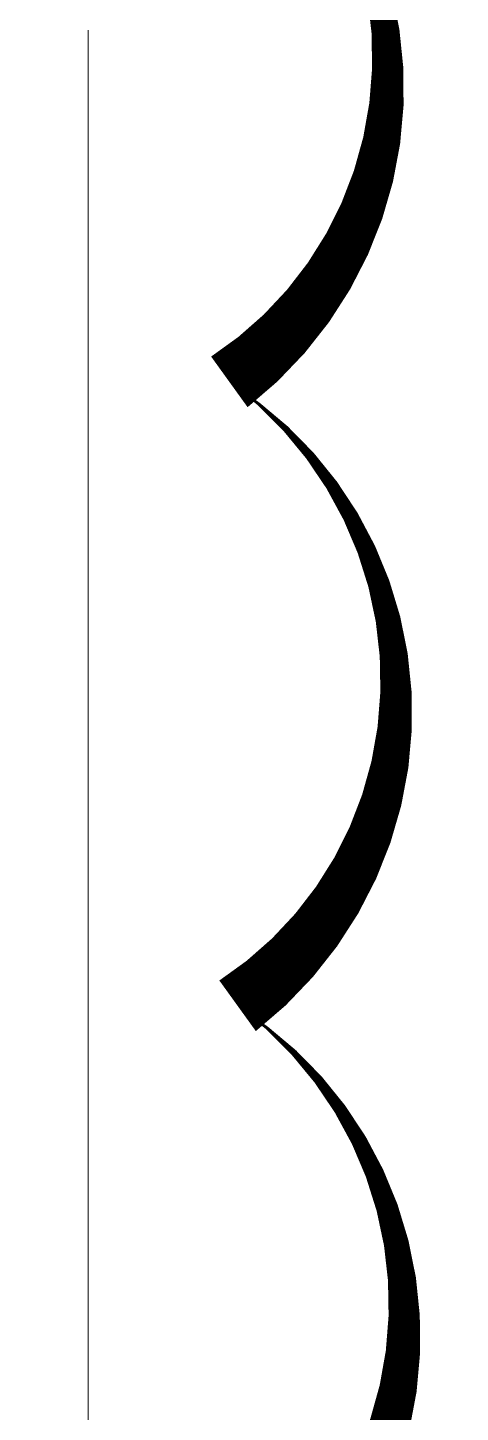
# Model space of a CAD drawing. Header units: metres. Extents: x 75097 to 220695, y -1557923 to -1361206.
# Drawn here: x 112650 to 113482, y -1422641 to -1419978 of the extents above; entities that cross this region are included whole.
import ezdxf

# ---------------------------------------------------------------- set-up
doc = ezdxf.new("R2010")
doc.units = ezdxf.units.M
doc.layers.get('0').update_dxf_attribs({"lineweight": 0})
doc.layers.add('A-100 - Copy$0$Walls', color=8, linetype='Continuous', lineweight=0)
doc.layers.add('REV 01', color=7, linetype='Continuous', lineweight=0, true_color=0xe41b4d)

# ---------------------------------------------------------------- blocks, each defined once
blk = doc.blocks.new('A-100 - Copy')
at = {"layer": 'A-100 - Copy$0$Walls'}
blk.add_line((112766.9, -1419982.7, 2.4), (112766.9, -1422791.4, 2.4), dxfattribs=at)

msp = doc.modelspace()

# ---------------------------------------------------------------- block references
msp.add_blockref('A-100 - Copy', (0, 0))

# ---------------------------------------------------------------- next in the draw order: linework, layer by layer
at = {"layer": 'REV 01', "color": 6, "elevation": 0}
msp.add_lwpolyline([(112958.9, -1414658, 0, 120, -0.520567), (112974.7, -1415858.2, 0, 120, -0.520567), (112990.6, -1417058.4, 0, 120, -0.520567), (113006.4, -1418258.7, 0, 120, -0.520567), (113022.2, -1419458.9, 0, 120, -0.520567), (113038.1, -1420659.1, 0, 120, -0.520567), (113053.9, -1421859.4, 0, 120, -0.520567), (113069.8, -1423059.6, 0, 120, -0.520567), (113085.6, -1424259.8, 0, 120, -0.520567), (113101.4, -1425460.1, 0, 120, -0.520567), (113117.3, -1426660.3, 0, 120, -0.520567), (112518.2, -1427241.8, 0, 120, -0.520567), (111318.1, -1427218.5, 0, 120, -0.520567), (110118, -1427195.2, 0, 120, -0.520567), (108917.9, -1427171.9, 0, 120, -0.520567), (107717.8, -1427148.6, 0, 120, -0.520567)], format="xyseb", dxfattribs=at)

doc.saveas('drawing.dxf')
